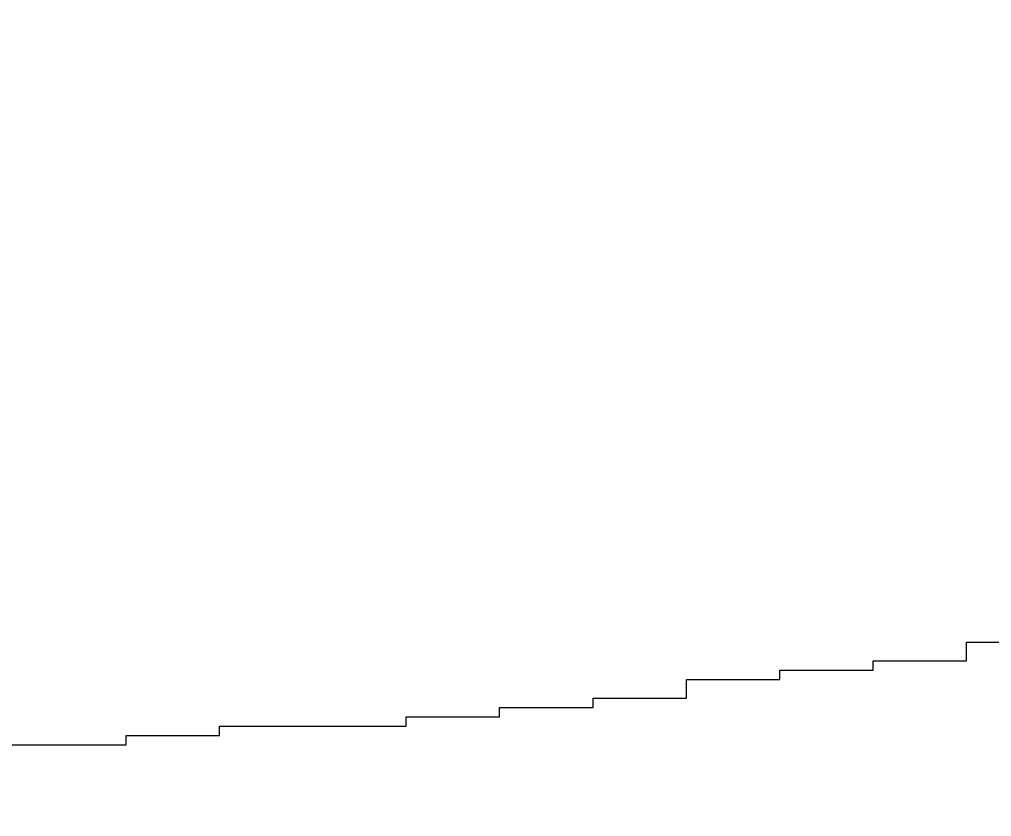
# Model space of a CAD drawing. Header units: millimetres. Extents: x -174040 to 151923, y -227569 to 142020.
# Drawn here: x -119393 to -118352, y -1858 to -1004 of the extents above; entities that cross this region are included whole.
import ezdxf

# ---------------------------------------------------------------- set-up
doc = ezdxf.new("R2010")
doc.units = ezdxf.units.MM
doc.header["$LTSCALE"] = 5
doc.linetypes.add('E-RG-1F$0$$0$DOTE', pattern=[2.42, 2, -0.2, 0.02, -0.2])
for name, color, linetype in [('00外装饰面', 21, 'Continuous'), ('A—轴线、尺寸', 1, 'Continuous'), ('E1-RI-3F$0$J-DOTE轴线', 1, 'Continuous'), ('轴线100', 1, 'Continuous')]:
    doc.layers.add(name, color=color, linetype=linetype)
doc.layers.add('E1-RI-3F$0$A-GLAZ', color=6, linetype='Continuous', lineweight=5)
doc.styles.add('ARIAL', font='arial.ttf')
doc.dimstyles.new('200', dxfattribs={"dimscale": 200, "dimtxt": 2.5, "dimasz": 2, "dimexe": 1, "dimexo": 1, "dimgap": 0.8, "dimtad": 1, "dimdec": 0, "dimdsep": 46, "dimtxsty": 'ARIAL', "dimblk1": 'ARCHTICK', "dimblk2": 'ARCHTICK', "dimsah": 1, "dimcen": -0.9, "dimdle": 1, "dimclrd": 256, "dimclre": 256, "dimclrt": 40, "dimaunit": 1, "dimadec": 0, "dimazin": 0, "dimtfac": 0.35, "dimtdec": 0, "dimtix": 1, "dimtmove": 2, "dimatfit": 3, "dimldrblk": 'ARCHTICK', "dimfxl": 0, "dimtvp": 0.8, "dimtolj": 1, "dimtzin": 0, "dimarcsym": 0})

# ---------------------------------------------------------------- blocks, each defined once
blk = doc.blocks.new('_ArchTick')
at = {"color": 0, "linetype": 'ByBlock', "const_width": 0.15}
blk.add_lwpolyline([(-0.5, -0.5), (0.5, 0.5)], dxfattribs=at)
blk = doc.blocks.new('*D204')
at = {"layer": 'A—轴线、尺寸', "linetype": 'ByBlock', "lineweight": -2}
for p, q in [((-120659.7, 2768), (-118654.8, -6703.1)), ((-130998.2, 905.5), (-128927.1, -8877.7)), ((-129164.2, -8723.4), (-118500.5, -6466))]:
    blk.add_line(p, q, dxfattribs=at)
at = {"layer": 'Defpoints', "color": 0, "linetype": 'ByBlock'}
for p in [(-120701.2, 2963.7), (-131039.6, 1101.2), (-118696.2, -6507.4)]:
    blk.add_point(p, dxfattribs=at)
at = {"layer": 'A—轴线、尺寸', "linetype": 'ByBlock', "lineweight": -2, "xscale": 400, "yscale": 400, "zscale": 400}
for p, rotation in [((-118696.2, -6507.4), 11.95264845949663), ((-128968.5, -8682), 191.9526484594966)]:
    blk.add_blockref('_ArchTick', p, dxfattribs=dict(at, rotation=rotation))
at = {"layer": 'A—轴线、尺寸', "color": 40, "linetype": 'ByBlock', "insert": (-123918.4, -7188.4), "char_height": 500, "attachment_point": 5, "rotation": 11.9526, "style": 'ARIAL'}
blk.add_mtext('\\A1;10500', dxfattribs=at)
blk = doc.blocks.new('*D205')
at = {"layer": 'A—轴线、尺寸', "linetype": 'ByBlock', "lineweight": -2}
for p, q in [((-113662.2, 3512.5), (-111806.5, -5253.4)), ((-120663.7, 2786.6), (-118654.8, -6703.1)), ((-111652.3, -5016.3), (-116518.8, -6046.5)), ((-118891.9, -6548.8), (-118287, -6420.8))]:
    blk.add_line(p, q, dxfattribs=at)
at = {"layer": 'Defpoints', "color": 0, "linetype": 'ByBlock'}
for p in [(-113703.6, 3708.2), (-120705.1, 2982.3), (-111848, -5057.7)]:
    blk.add_point(p, dxfattribs=at)
at = {"layer": 'A—轴线、尺寸', "linetype": 'ByBlock', "lineweight": -2, "xscale": 400, "yscale": 400, "zscale": 400}
for p, rotation in [((-111848, -5057.7), 11.95264845949663), ((-118696.2, -6507.4), 191.9526484594966)]:
    blk.add_blockref('_ArchTick', p, dxfattribs=dict(at, rotation=rotation))
at = {"layer": 'A—轴线、尺寸', "color": 40, "linetype": 'ByBlock', "insert": (-117456, -5983), "char_height": 500, "attachment_point": 5, "rotation": 11.9526, "style": 'ARIAL'}
blk.add_mtext('\\A1;7000', dxfattribs=at)
blk = doc.blocks.new('*D250')
at = {"layer": 'A—轴线、尺寸', "linetype": 'ByBlock', "lineweight": -2}
for p, q in [((-113765.8, 4001.7), (-111599.4, -6231.7)), ((-141374.1, -779.9), (-138992.4, -12030.6)), ((-139229.5, -11876.3), (-111445.2, -5994.6))]:
    blk.add_line(p, q, dxfattribs=at)
at = {"layer": 'Defpoints', "color": 0, "linetype": 'ByBlock'}
for p in [(-113807.2, 4197.4), (-141415.5, -584.2), (-111640.9, -6036)]:
    blk.add_point(p, dxfattribs=at)
at = {"layer": 'A—轴线、尺寸', "linetype": 'ByBlock', "lineweight": -2, "xscale": 400, "yscale": 400, "zscale": 400}
for p, rotation in [((-111640.9, -6036), 11.95264845949663), ((-139033.8, -11834.9), 191.9526484594966)]:
    blk.add_blockref('_ArchTick', p, dxfattribs=dict(at, rotation=rotation))
at = {"layer": 'A—轴线、尺寸', "color": 40, "linetype": 'ByBlock', "insert": (-125423.3, -8529.2), "char_height": 500, "attachment_point": 5, "rotation": 11.9526, "style": 'ARIAL'}
blk.add_mtext('\\A1;28000', dxfattribs=at)
blk = doc.blocks.new('A$C1C9D1350')
at = {"layer": '轴线100', "linetype": 'E-RG-1F$0$$0$DOTE'}
blk.add_arc((-185606.9, -484410.1), 487500, 90.131059, 98.027565, dxfattribs=at)

msp = doc.modelspace()

# ---------------------------------------------------------------- linework, layer by layer
at = {"layer": '00外装饰面', "linetype": 'ByBlock', "ltscale": 5}
msp.add_lwpolyline([(-134258.8, -2040.1), (-134130.3, -2646.9, -0.034352), (-67514.1, 2263.8), (-67252.4, 5211.2)], format="xyb", dxfattribs=at)
at = {"layer": 'E1-RI-3F$0$A-GLAZ', "color": 8}
for p, q in [((-118378.7, -1681.3), (-118378.7, -1671.3)), ((-118378.7, -1671.3), (-118278.7, -1671.3)), ((-118378.7, -1691.3), (-118378.7, -1681.3)), ((-118378.7, -1681.3), (-118378.7, -1681.3)), ((-118378.7, -1681.3), (-118378.7, -1681.3)), ((-118378.7, -1681.3), (-118378.7, -1681.3)), ((-118378.7, -1681.3), (-118378.7, -1681.3)), ((-118378.7, -1681.3), (-118378.7, -1681.3)), ((-118478.7, -1701.3), (-118478.7, -1691.3)), ((-118478.7, -1691.3), (-118478.7, -1691.3)), ((-118478.7, -1691.3), (-118478.7, -1691.3)), ((-118478.7, -1691.3), (-118478.7, -1691.3)), ((-118478.7, -1691.3), (-118478.7, -1691.3)), ((-118478.7, -1691.3), (-118378.7, -1691.3)), ((-118578.7, -1711.3), (-118578.7, -1701.3)), ((-118578.7, -1701.3), (-118578.7, -1701.3)), ((-118578.7, -1701.3), (-118578.7, -1701.3)), ((-118578.7, -1701.3), (-118478.7, -1701.3)), ((-118478.7, -1701.3), (-118478.7, -1701.3)), ((-118478.7, -1701.3), (-118478.7, -1701.3)), ((-118478.7, -1701.3), (-118478.7, -1701.3)), ((-118678.7, -1721.3), (-118678.7, -1711.3)), ((-118678.7, -1711.3), (-118578.7, -1711.3)), ((-118578.7, -1711.3), (-118578.7, -1711.3)), ((-118578.7, -1711.3), (-118578.7, -1711.3)), ((-118578.7, -1711.3), (-118578.7, -1711.3)), ((-118578.7, -1711.3), (-118578.7, -1711.3)), ((-118578.7, -1711.3), (-118578.7, -1711.3)), ((-118678.7, -1731.3), (-118678.7, -1721.3)), ((-118678.7, -1721.3), (-118678.7, -1721.3)), ((-118678.7, -1721.3), (-118678.7, -1721.3)), ((-118678.7, -1721.3), (-118678.7, -1721.3)), ((-118678.7, -1721.3), (-118678.7, -1721.3)), ((-118678.7, -1721.3), (-118678.7, -1721.3)), ((-118678.7, -1721.3), (-118678.7, -1721.3)), ((-118778.7, -1741.3), (-118778.7, -1731.3)), ((-118778.7, -1731.3), (-118778.7, -1731.3)), ((-118778.7, -1731.3), (-118778.7, -1731.3)), ((-118778.7, -1731.3), (-118778.7, -1731.3)), ((-118778.7, -1731.3), (-118778.7, -1731.3)), ((-118778.7, -1731.3), (-118778.7, -1731.3)), ((-118778.7, -1731.3), (-118778.7, -1731.3)), ((-118778.7, -1731.3), (-118678.7, -1731.3)), ((-118878.7, -1751.3), (-118878.7, -1741.3)), ((-118878.7, -1741.3), (-118878.7, -1741.3)), ((-118878.7, -1741.3), (-118878.7, -1741.3)), ((-118878.7, -1741.3), (-118878.7, -1741.3)), ((-118878.7, -1741.3), (-118878.7, -1741.3)), ((-118878.7, -1741.3), (-118878.7, -1741.3)), ((-118878.7, -1741.3), (-118878.7, -1741.3)), ((-118878.7, -1741.3), (-118878.7, -1741.3)), ((-118878.7, -1741.3), (-118778.7, -1741.3)), ((-118978.7, -1761.3), (-118978.7, -1751.3)), ((-118978.7, -1751.3), (-118978.7, -1751.3)), ((-118978.7, -1751.3), (-118978.7, -1751.3)), ((-118978.7, -1751.3), (-118978.7, -1751.3)), ((-118978.7, -1751.3), (-118978.7, -1751.3)), ((-118978.7, -1751.3), (-118978.7, -1751.3)), ((-118978.7, -1751.3), (-118978.7, -1751.3)), ((-118978.7, -1751.3), (-118978.7, -1751.3)), ((-118978.7, -1751.3), (-118878.7, -1751.3)), ((-119178.7, -1771.3), (-119178.7, -1761.3)), ((-119178.7, -1761.3), (-119078.7, -1761.3)), ((-119078.7, -1761.3), (-119078.7, -1761.3)), ((-119078.7, -1761.3), (-119078.7, -1761.3)), ((-119078.7, -1761.3), (-119078.7, -1761.3)), ((-119078.7, -1761.3), (-119078.7, -1761.3)), ((-119078.7, -1761.3), (-119078.7, -1761.3)), ((-119078.7, -1761.3), (-119078.7, -1761.3)), ((-119078.7, -1761.3), (-119078.7, -1761.3)), ((-119078.7, -1761.3), (-119078.7, -1761.3)), ((-119078.7, -1761.3), (-118978.7, -1761.3)), ((-119278.7, -1781.3), (-119278.7, -1771.3)), ((-119278.7, -1771.3), (-119278.7, -1771.3)), ((-119278.7, -1771.3), (-119278.7, -1771.3)), ((-119278.7, -1771.3), (-119278.7, -1771.3)), ((-119278.7, -1771.3), (-119278.7, -1771.3)), ((-119278.7, -1771.3), (-119178.7, -1771.3)), ((-119178.7, -1771.3), (-119178.7, -1771.3)), ((-119178.7, -1771.3), (-119178.7, -1771.3)), ((-119178.7, -1771.3), (-119178.7, -1771.3)), ((-119178.7, -1771.3), (-119178.7, -1771.3)), ((-119178.7, -1771.3), (-119178.7, -1771.3)), ((-119178.7, -1771.3), (-119178.7, -1771.3)), ((-119478.7, -1781.3), (-119378.7, -1781.3)), ((-119378.7, -1781.3), (-119378.7, -1781.3)), ((-119378.7, -1781.3), (-119378.7, -1781.3)), ((-119378.7, -1781.3), (-119378.7, -1781.3)), ((-119378.7, -1781.3), (-119378.7, -1781.3)), ((-119378.7, -1781.3), (-119378.7, -1781.3)), ((-119378.7, -1781.3), (-119378.7, -1781.3)), ((-119378.7, -1781.3), (-119378.7, -1781.3)), ((-119378.7, -1781.3), (-119378.7, -1781.3)), ((-119378.7, -1781.3), (-119278.7, -1781.3)), ((-119278.7, -1781.3), (-119278.7, -1781.3)), ((-119278.7, -1781.3), (-119278.7, -1781.3)), ((-119278.7, -1781.3), (-119278.7, -1781.3))]:
    msp.add_line(p, q, dxfattribs=at)
at = {"layer": 'E1-RI-3F$0$J-DOTE轴线'}
msp.add_lwpolyline([(-67538.3, 5387.1), (-67788.8, 2562.3, 0.034032), (-133895, -2310.2), (-134005.9, -1786.2)], format="xyb", dxfattribs=at)

# ---------------------------------------------------------------- block references
at = {"layer": '轴线100'}
msp.add_blockref('A$C1C9D1350', (120517.4, -520.6), dxfattribs=at)

# ---------------------------------------------------------------- dimensions: what is measured, and where the dimension line sits
at = {"layer": 'A—轴线、尺寸', "linetype": 'ByBlock'}
for base, p1, p2, picture, middle in [((-111640.9, -6036), (-141415.5, -584.2), (-113807.2, 4197.4), '*D250', (-125423.3, -8529.2)), ((-118696.2, -6507.4), (-131039.6, 1101.2), (-120701.2, 2963.7), '*D204', (-123918.4, -7188.4))]:
    dim = msp.add_linear_dim(base=base, p1=p1, p2=p2, angle=11.9526, dimstyle='200', dxfattribs=at)
    dim.commit()
    dim.dimension.update_dxf_attribs({"geometry": picture, "text_midpoint": middle})
dim = msp.add_linear_dim(base=(-111848, -5057.7), p1=(-120705.1, 2982.3), p2=(-113703.6, 3708.2), angle=11.9526, dimstyle='200', dxfattribs=at)
dim.commit()
dim.dimension.update_dxf_attribs({"geometry": '*D205', "text_midpoint": (-117456, -5983), "dimtype": 160})

doc.saveas('drawing.dxf')
